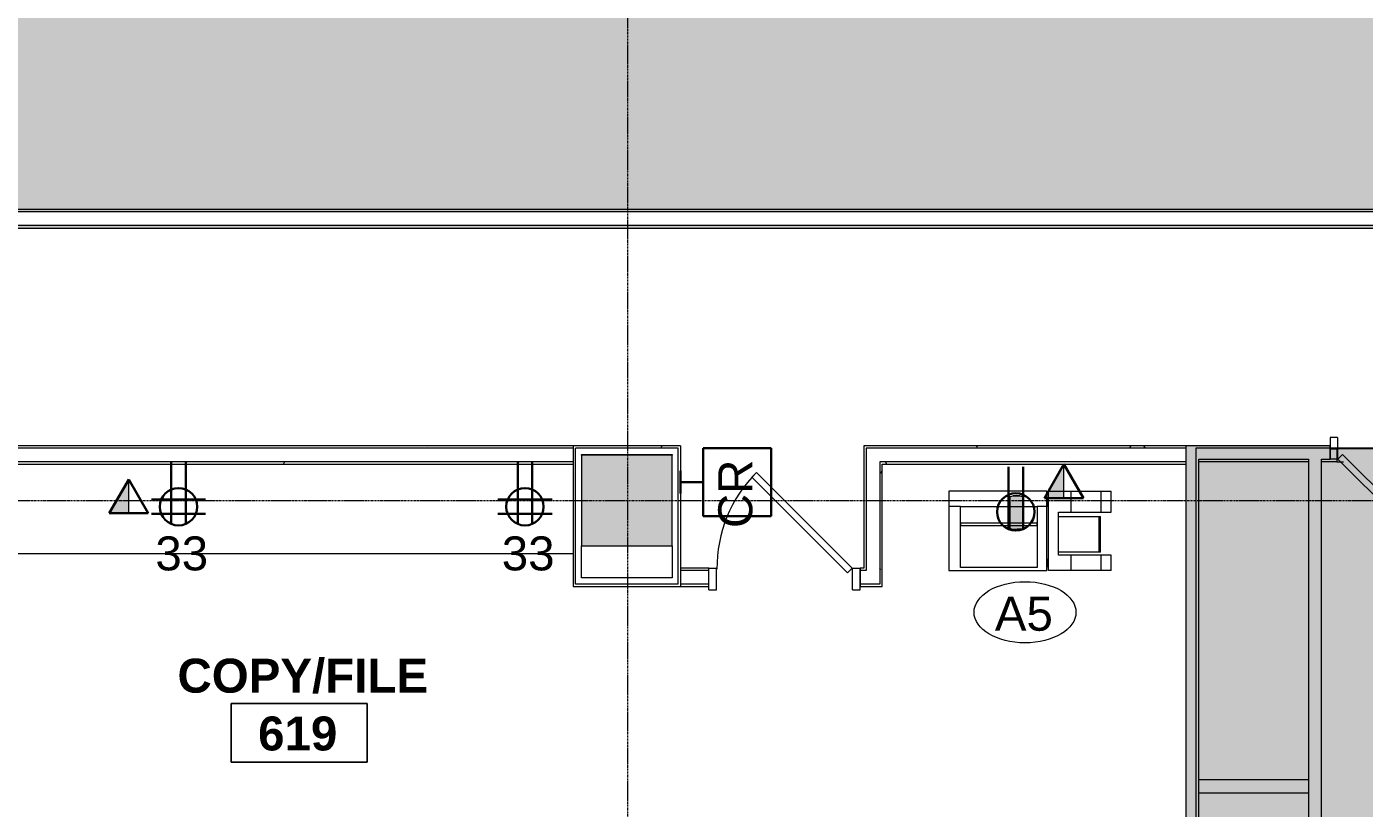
# Model space of a CAD drawing. Header units: inches. Extents: x 2468 to 4886, y -16 to 1381.
# Drawn here: x 3333.1 to 3687.3, y 738.6 to 945.7 of the extents above; entities that cross this region are included whole.
import ezdxf

# ---------------------------------------------------------------- set-up
doc = ezdxf.new("R2010")
doc.units = ezdxf.units.IN
doc.header["$MEASUREMENT"] = 0
doc.linetypes.add('Grid Line 1_2_', pattern=[0.875, 0.5, -0.125, 0.125, -0.125])
for name, color, linetype, lineweight in [('7200-WISCONSIN-AVE-6TH-FLOOR-031418_dwg', 8, 'Continuous', 9), ('A-ANNO-NOTE', 131, 'Continuous', 30), ('A-AREA-IDEN', 2, 'Continuous', 9), ('A-DETL-GENF', 92, 'Continuous', 9), ('A-DETL-THIN', 151, 'Continuous', 9), ('A-DOOR', 31, 'Continuous', 13), ('A-DOOR-FRAM', 31, 'Continuous', 20), ('A-WALL', 113, 'Continuous', 13), ('A-WALL-PATT', 111, 'Continuous', 13), ('Bb-col', 7, 'Continuous', 9), ('Bb-cor', 7, 'Continuous', 9), ('I-WALL', 2, 'Continuous', 13), ('Propidex Polylines', 7, 'Continuous', 9), ('Q-CASE', 31, 'Continuous', 13), ('Q-SPCQ', 91, 'Continuous', 9), ('Q-SPCQ-IDEN', 132, 'Continuous', 9), ('S-COLS', 52, 'Continuous', 13), ('S-GRID', 1, 'Continuous', 9)]:
    doc.layers.add(name, color=color, linetype=linetype, lineweight=lineweight)
doc.styles.add('Arial', font='arial.ttf', dxfattribs={"height": 9})
doc.styles.add('Swis721 Lt BT', font='swissl.ttf', dxfattribs={"height": 9})
doc.styles.add('Swis721 Lt BT_B', font='', dxfattribs={"height": 9})
doc.styles.get('Swis721 Lt BT_B').set_extended_font_data('Swis721 Lt BT', bold=True)
pattern_1 = [(0, (0, 0), (30.72, 7.68), [1.267, -21.773, 1.267, -21.773, -122.88]), (0, (0, 0), (30.72, 7.68), [-46.08, 1.267, -44.813, 1.267, -21.773, -53.76]), (0, (0, 0), (30.72, 7.68), [-115.2, 1.267, -14.093, 1.267, -37.133]), (120, (11.52, 3.84), (-22.011075, 22.7643), [1.267, -21.773, 1.267, -21.773, -122.88]), (120, (11.52, 3.84), (-22.011075, 22.7643), [-46.08, 1.267, -44.813, 1.267, -21.773, -53.76]), (120, (11.52, 3.84), (-22.011075, 22.7643), [-115.2, 1.267, -14.093, 1.267, -37.133]), (240, (15.36, 19.2), (-8.708925, -30.4443), [1.267, -21.773, 1.267, -21.773, -122.88]), (240, (15.36, 19.2), (-8.708925, -30.4443), [-46.08, 1.267, -44.813, 1.267, -21.773, -53.76]), (240, (15.36, 19.2), (-8.708925, -30.4443), [-115.2, 1.267, -14.093, 1.267, -37.133])]

# ---------------------------------------------------------------- blocks, each defined once
blk = doc.blocks.new('Concrete-Rectangular-Column - 24 x 24-4901126-6TH FLOOR POWER _ SIGNAL')
at = {"layer": 'S-COLS', "lineweight": 9}
blk.add_hatch(color=7, dxfattribs=at).paths.add_polyline_path([(-12, -12), (12, -12), (12, 12), (-12, 12), (-12, 8.85)], flags=0)
at = {"layer": 'S-COLS', "color": 8, "lineweight": 20}
for p, q in [((12, 12), (-12, 12)), ((-12, 12), (-12, -12)), ((12, -12), (12, 12)), ((-12, -12), (12, -12))]:
    blk.add_line(p, q, dxfattribs=at)
blk = doc.blocks.new('Single Flush - OTJ_SOLIDFLUSH_ALUM-6443499-6TH FLOOR POWER _ SIGNAL')
at = {"layer": 'A-DOOR', "lineweight": 20}
for p, q in [((-7.42, 27.76), (-8.65, 26.52)), ((-8.65, 26.52), (16.67, 1.2)), ((17.91, 2.44), (-7.42, 27.76)), ((16.67, 1.2), (17.91, 2.44))]:
    blk.add_line(p, q, dxfattribs=at)
at = {"layer": 'A-DOOR', "lineweight": 9}
blk.add_arc((17.91, 2.44), 35.81, 135, 180.5, dxfattribs=at)
at = {"layer": 'A-DOOR-FRAM'}
for p, q in [((-20, -3.31), (-20, 2.44)), ((-20, 2.44), (-18, 2.44)), ((-18, -3.31), (-18, 2.44)), ((18, -3.31), (18, 2.44)), ((18, 2.44), (20, 2.44)), ((20, -3.31), (20, 2.44)), ((-20, -3.31), (-18, -3.31)), ((18, -3.31), (20, -3.31))]:
    blk.add_line(p, q, dxfattribs=at)
blk = doc.blocks.new('A-Copier-Floor - A-Copier-Floor-4036613-6TH FLOOR POWER _ SIGNAL')
at = {"layer": 'Q-SPCQ'}
for p, q in [((-30.09, 11.47), (-27.49, 11.47)), ((-30.09, 11.47), (-30.09, 7.47)), ((-27.49, 11.47), (-19.49, 11.47)), ((-27.49, 11.47), (-27.49, 7.47)), ((-19.49, 11.47), (-13.49, 11.47)), ((-19.49, 11.47), (-19.49, 7.47)), ((-13.49, 11.47), (-13.49, -9.53)), ((12.91, 11.47), (-13.09, 11.47)), ((-13.09, 11.47), (-13.09, -5.51)), ((-10.52, -5.51), (-10.52, 10.67)), ((-10.52, 10.67), (9.82, 10.67)), ((9.82, 10.67), (9.82, -5.51)), ((12.91, -5.51), (12.91, 11.47)), ((-30.09, 7.47), (-27.49, 7.47)), ((-27.49, 7.47), (-19.49, 7.47)), ((-19.49, 7.47), (-16.13, 7.47)), ((-16.13, 7.47), (-16.13, -3.97)), ((-13.29, 10.49), (-13.29, 8.47)), ((-13.29, 10.49), (-13.1, 10.49)), ((-13.1, 8.47), (-13.29, 8.47)), ((-27.26, 6.6), (-26.84, 6.6)), ((-27.26, 6.6), (-27.26, -2.84)), ((-26.84, 6.6), (-16.13, 6.6)), ((-26.84, -2.84), (-26.84, 6.6)), ((-26.84, -2.84), (-27.26, -2.84)), ((-16.13, -2.84), (-26.84, -2.84)), ((9.82, -0.4), (-10.52, -0.4)), ((-10.52, -0.4), (-10.52, -1.03)), ((-10.52, -1.03), (9.82, -1.03)), ((9.82, -1.03), (9.82, -0.4)), ((-27.49, -3.97), (-30.09, -3.97)), ((-30.09, -3.97), (-30.09, -9.53)), ((-19.49, -3.97), (-27.49, -3.97)), ((-27.49, -3.97), (-27.49, -9.53)), ((-16.13, -3.97), (-19.49, -3.97)), ((-19.49, -3.97), (-19.49, -9.53)), ((-13.29, -5.51), (-13.29, -7.53)), ((-13.29, -5.51), (-13.1, -5.51)), ((-13.09, -5.51), (-10.52, -5.51)), ((-13.09, -5.51), (-13.09, -9.53)), ((9.82, -5.51), (-10.52, -5.51)), ((9.82, -5.51), (12.91, -5.51)), ((12.91, -9.53), (12.91, -5.51)), ((-27.49, -9.53), (-30.09, -9.53)), ((-19.49, -9.53), (-27.49, -9.53)), ((-13.49, -9.53), (-19.49, -9.53)), ((-13.1, -7.53), (-13.29, -7.53)), ((-13.09, -9.53), (12.91, -9.53))]:
    blk.add_line(p, q, dxfattribs=at)
blk = doc.blocks.new('C-Counter Top - ADJ HEIGHT-6442588-6TH FLOOR POWER _ SIGNAL')
at = {"layer": 'Q-CASE', "lineweight": 9}
for p, q in [((-47.26, -25), (-13.62, -25)), ((13.94, -25), (164.24, -25))]:
    blk.add_line(p, q, dxfattribs=at)
blk = doc.blocks.new('Single Flush - OTJ_SOLIDFLUSH_ALUM-6345622-6TH FLOOR POWER _ SIGNAL')
at = {"layer": 'A-DOOR', "color": 8, "lineweight": 20}
for p, q in [((-7.42, 27.07), (-8.65, 25.84)), ((-8.65, 25.84), (16.67, 0.51)), ((17.91, 1.75), (-7.42, 27.07)), ((16.67, 0.51), (17.91, 1.75))]:
    blk.add_line(p, q, dxfattribs=at)
at = {"layer": 'A-DOOR', "lineweight": 9}
blk.add_arc((17.91, 1.75), 35.81, 135, 180.5, dxfattribs=at)
at = {"layer": 'A-DOOR-FRAM', "color": 8}
for p, q in [((-20, -4), (-20, 1.75)), ((-20, 1.75), (-18, 1.75)), ((-18, -4), (-18, 1.75)), ((18, -4), (18, 1.75)), ((18, 1.75), (20, 1.75)), ((20, -4), (20, 1.75)), ((-20, -4), (-18, -4)), ((18, -4), (20, -4))]:
    blk.add_line(p, q, dxfattribs=at)
blk = doc.blocks.new('7200-WISCONSIN-AVE-6TH-FLOOR-031418_dwg-5450642-6TH FLOOR POWER _ SIGNAL')
at = {"layer": 'Bb-col'}
blk.add_line((3504, 832.13), (3480, 832.13), dxfattribs=at)
at = {"layer": 'Bb-cor'}
for p, q in [((3672.5, 830.38), (3643.5, 830.38)), ((3680, 830.38), (3676, 830.38)), ((3672.5, 746.13), (3643.5, 746.13)), ((3672.5, 742.63), (3643.5, 742.63))]:
    blk.add_line(p, q, dxfattribs=at)
at = {"layer": 'Bb-cor', "flags": 128}
blk.add_lwpolyline([(3678.25, 833.88), (3680, 833.88), (3680, 830.38), (3681.8, 830.38)], dxfattribs=at)
at = {"layer": 'Propidex Polylines'}
blk.add_line((3718.25, 833.88), (3678.25, 833.88), dxfattribs=at)
blk = doc.blocks.new('Appliance_Specialty Equipment Tag - Standard-3515593-6TH FLOOR POWER _ SIGNAL')
at = {"layer": 'Q-SPCQ-IDEN'}
blk.add_ellipse((-0.0499, 0.0037), major_axis=(-0.1406, 0), ratio=0.600473, dxfattribs=at)
blk = doc.blocks.new('Room Tag - Room Name and Number-3379422-6TH FLOOR POWER _ SIGNAL')
at = {"layer": 'A-AREA-IDEN'}
for p, q in [((-0.1881, -0.1636), (-0.1881, -0.0018)), ((-0.1881, -0.0018), (0.1869, -0.0018)), ((0.1869, -0.0018), (-0.1881, -0.0018)), ((-0.1881, -0.0018), (-0.1881, -0.1636)), ((0.1869, -0.0018), (0.1869, -0.1636)), ((0.1869, -0.1636), (0.1869, -0.0018)), ((0.1869, -0.1636), (-0.1881, -0.1636)), ((-0.1881, -0.1636), (0.1869, -0.1636))]:
    blk.add_line(p, q, dxfattribs=at)

msp = doc.modelspace()

# ---------------------------------------------------------------- hatches: boundary and pattern name
at = {"layer": 'A-ANNO-NOTE', "lineweight": 9}
for points in [[(3607.75, 820.81), (3607.75, 829.74), (3602.59, 820.81), (3603.04, 820.81)], [(3360.06, 816.75), (3360.06, 825.68), (3354.91, 816.75)], [(3593.44, 812.79), (3593.77, 821.22), (3593.61, 821.16), (3593.55, 818.46)], [(3593.77, 812.67), (3593.77, 821.22), (3593.44, 812.79)], [(3593.44, 812.79), (3593.61, 821.16), (3593.44, 821.09), (3593.44, 818.46)], [(3596.76, 821.16), (3594.82, 821.43), (3593.77, 821.22)], [(3596.92, 812.79), (3596.76, 821.16), (3593.77, 821.22), (3594.8, 818.46)], [(3593.77, 812.67), (3596.92, 812.79), (3593.77, 821.22), (3593.77, 818.46)], [(3596.76, 821.16), (3595.27, 821.44), (3594.82, 821.43)], [(3596.76, 821.16), (3595.81, 821.4), (3595.27, 821.44)], [(3596.76, 821.16), (3596.25, 821.31), (3595.81, 821.4)], [(3596.92, 812.79), (3596.92, 821.09), (3596.76, 821.16), (3596.81, 818.46)], [(3594.56, 812.49), (3596.92, 812.79), (3593.77, 812.67)], [(3595.27, 812.44), (3596.92, 812.79), (3594.56, 812.49)], [(3595.27, 812.44), (3595.81, 812.49), (3596.76, 812.73)], [(3595.81, 812.49), (3596.25, 812.57), (3596.76, 812.73)]]:
    msp.add_hatch(color=256, dxfattribs=at).paths.add_polyline_path(points, flags=0)
at = {"layer": 'A-DETL-GENF'}
h = msp.add_hatch(color=9, dxfattribs=at)
h.paths.add_polyline_path([(3783.5, 691.12), (3829.75, 691.12), (3829.75, 712.12), (3783.5, 712.12), (3783.5, 709.01)], flags=0)
h.paths.add_polyline_path([(3839.7, 715.62), (3960.5, 715.62), (3960.5, 808.12), (3960, 808.12), (3960, 831.12), (3957.25, 831.12), (3957.25, 833.98), (3917.25, 833.98), (3917.25, 831.12), (3916, 831.12), (3916, 808.62), (3783.5, 808.62), (3783.5, 715.62), (3835.12, 715.62)], flags=0)
h.paths.add_polyline_path([(3780, 715.62), (3780, 831.12), (3744, 831.12), (3744, 808.12), (3720, 808.12), (3720, 831.12), (3718.25, 831.12), (3718.25, 833.98), (3678.25, 833.98), (3678.25, 831.12), (3676, 831.12), (3676, 715.62), (3776.06, 715.62)], flags=0)
h.paths.add_polyline_path([(3672.5, 715.62), (3672.5, 831.12), (3643.5, 831.12), (3643.5, 715.62)], flags=0)
h.paths.add_polyline_path([(3969.31, 766.13), (3982.75, 766.13), (3982.75, 808.12), (3964, 808.12), (3964, 766.13)], flags=0)
h.paths.add_polyline_path([(2815.72, 1310.42), (2809.11, 1330.21), (2811, 1330.85), (2817.62, 1311.05)], flags=0)
h.paths.add_polyline_path([(2662.35, 805.76), (2833.81, 865.19), (2817.01, 915.45), (2808.71, 912.67), (2787.78, 975.27), (2795.61, 977.89), (2771.67, 1049.52), (2757.94, 1044.93), (2750.33, 1067.69), (2773.1, 1075.3), (2780.7, 1052.54), (2776.41, 1051.1), (2801.46, 976.15), (2793.63, 973.54), (2812.34, 917.58), (2819.22, 919.88), (2837.85, 864.14), (2922.38, 892.4), (2921.3, 895.52), (2921.77, 895.69), (2903.61, 948.09), (2940.61, 960.46), (2946.33, 943.39), (2990.89, 958.29), (2982.89, 982.23), (2986.21, 983.34), (2986.92, 981.21), (3035.29, 997.38), (3034.02, 1001.17), (3037.82, 1002.44), (3036.55, 1006.23), (3040.34, 1007.5), (3028.3, 1043.54), (3024.5, 1042.29), (3023.23, 1046.07), (3019.44, 1044.8), (3018.17, 1048.59), (3012.48, 1046.69), (3011.37, 1050.01), (3045.52, 1061.42), (2993.52, 1216.96), (2845.1, 1167.35), (2876.96, 1072.03), (2919.16, 1086.14), (2939.29, 1025.91), (2968.69, 1035.74), (2973.53, 1021.28), (2970.21, 1020.17), (2966.48, 1031.31), (2929.08, 1018.81), (2927.97, 1022.13), (2930.76, 1023.06), (2912.53, 1077.6), (2868.9, 1063.01), (2887.13, 1008.48), (2895.72, 1011.35), (2896.83, 1008.03), (2884.92, 1004.05), (2834.67, 1154.37), (2833.37, 1153.94), (2826.91, 1173.26), (2846.23, 1179.72), (2836.84, 1207.82), (2848.69, 1211.78), (2857.89, 1184.28), (2938.5, 1211.22), (2906.8, 1306.07), (2826.19, 1279.12), (2835.38, 1251.61), (2823.52, 1247.65), (2803.89, 1306.46), (2815.72, 1310.42), (2824.92, 1282.91), (2905.53, 1309.86), (2897.68, 1333.34), (2810.17, 1333.34), (2810.92, 1331.08), (2809.03, 1330.45), (2808.06, 1333.34), (2661, 1333.34), (2670.13, 1306.03), (2658.28, 1302.07), (2649.08, 1329.57), (2560.85, 1300.08), (2592.56, 1205.24), (2680.78, 1234.73), (2671.59, 1262.24), (2683.45, 1266.2), (2703.1, 1207.4), (2691.25, 1203.43), (2682.05, 1230.94), (2593.82, 1201.45), (2625.53, 1106.6), (2713.76, 1136.1), (2704.56, 1163.6), (2716.42, 1167.56), (2725.81, 1139.47), (2745.11, 1145.92), (2751.57, 1126.59), (2751.21, 1126.48), (2763.58, 1089.49), (2758.84, 1087.9), (2742.83, 1135.8), (2576.39, 1080.16), (2605.71, 992.43), (2750.33, 1040.78), (2751.44, 1037.46), (2603.5, 988), (2506.5, 1278.2), (2552.5, 1293.58), (2553.61, 1290.26), (2510.93, 1275.99), (2574.8, 1084.9), (2617.47, 1099.17), (2616.04, 1103.43), (2622.21, 1105.49), (2546.04, 1333.34), (2499.16, 1333.34), (2499.16, 1306.46), (2495.66, 1306.46), (2495.66, 1333.34), (2470.57, 1333.34), (2470.57, 1306.46), (2484.96, 1306.46), (2588.65, 996.28), (2597.66, 999.29), (2660.71, 810.66)], flags=0)
h.paths.add_polyline_path([(3830.75, 812.12), (3885.5, 812.12), (3885.5, 831.12), (3872, 831.12), (3872, 833.98), (3797, 833.98), (3797, 831.12), (3783.5, 831.12), (3783.5, 812.12), (3829.54, 812.12)], flags=0)
h.paths.add_polyline_path([(3912.5, 812.12), (3912.5, 831.12), (3889, 831.12), (3889, 812.12)], flags=0)
h.paths.add_polyline_path([(3678.54, 896.62), (3714.46, 896.62), (3714.46, 1046.38), (3693.25, 1046.38), (3693.25, 1073.88), (3714.46, 1073.88), (3714.46, 1311.48), (3712, 1311.48), (3712, 1309.88), (3710, 1309.88), (3710, 1311.48), (3634, 1311.48), (3634, 1309.88), (3632, 1309.88), (3632, 1311.48), (3592, 1311.48), (3592, 1309.88), (3590, 1309.88), (3590, 1311.48), (3514, 1311.48), (3514, 1309.88), (3512, 1309.88), (3512, 1311.48), (3472, 1311.48), (3472, 1309.88), (3470, 1309.88), (3470, 1311.48), (3394, 1311.48), (3394, 1309.88), (3392, 1309.88), (3392, 1311.48), (3352, 1311.48), (3352, 1309.88), (3350, 1309.88), (3350, 1311.48), (3274, 1311.48), (3274, 1309.88), (3272, 1309.88), (3272, 1311.48), (3232, 1311.48), (3232, 1309.88), (3230, 1309.88), (3230, 1311.48), (3154, 1311.48), (3154, 1309.88), (3152, 1309.88), (3152, 1311.48), (3112, 1311.48), (3112, 1309.88), (3110, 1309.88), (3110, 1311.48), (3034, 1311.48), (3034, 1309.88), (3032, 1309.88), (3032, 1307.13), (2992.74, 1307.13), (2992.74, 1311.48), (2975.11, 1311.48), (3002.76, 1228.75), (2949.18, 1210.84), (2951.16, 1204.91), (2994.79, 1219.49), (3047.41, 1062.06), (3050.26, 1063.01), (3011, 1180.45), (3011, 1285.62), (3013, 1285.62), (3013, 1180.77), (3071.49, 1005.79), (2988.03, 977.89), (2998.69, 946.01), (2917.44, 918.86), (2925.15, 896.62), (3527.55, 896.62)], flags=0)
h.paths.add_polyline_path([(2917.41, 918.96), (2918.1, 919.19), (2939.36, 929.99), (2916.26, 922.27)], flags=0)
h.paths.add_polyline_path([(2915.93, 923.23), (2942.21, 932.01), (2934.61, 954.76), (2908.07, 945.89), (2908.46, 944.78)], flags=0)
h.paths.add_polyline_path([(2945.53, 933.12), (2946.01, 933.28), (2944.47, 937.89), (2943.99, 937.73)], flags=0)
h.paths.add_polyline_path([(2949.33, 934.39), (2993.9, 949.29), (2992.36, 953.9), (2947.79, 939), (2949.14, 934.95)], flags=0)
h.paths.add_polyline_path([(2942.53, 942.12), (2943, 942.28), (2938.4, 956.03), (2937.93, 955.87), (2942.21, 943.05)], flags=0)
h.paths.add_polyline_path([(3037.19, 998.01), (3068.49, 1008.47), (3051.21, 1060.16), (3050.73, 1060), (3058.34, 1037.24), (3035.58, 1029.63), (3027.97, 1052.39), (3019.91, 1049.7), (3020.7, 1047.33), (3024.5, 1048.6), (3025.76, 1044.8), (3029.56, 1046.07), (3042.87, 1006.24), (3039.08, 1004.97), (3040.34, 1001.17), (3036.55, 999.91), (3037.15, 998.14)], flags=0)
h.paths.add_polyline_path([(3240, 1048.12), (3240, 1072.12), (3264, 1072.12), (3264, 1048.12)], flags=0)
h.paths.add_polyline_path([(3714.46, 1049.38), (3714.46, 1070.88), (3696.25, 1070.88), (3696.25, 1049.38)], flags=0)
h.paths.add_polyline_path([(3484.88, 1050.25), (3484.88, 1064.25), (3499.63, 1064.25), (3499.63, 1050.25)], flags=0)
h.paths.add_polyline_path([(3505.94, 1050.25), (3505.94, 1064.25), (3520.69, 1064.25), (3520.69, 1050.25)], flags=0)
h.paths.add_polyline_path([(2865.58, 1068.23), (2875.06, 1071.4), (2842.56, 1168.61), (2849.2, 1170.83), (2847.3, 1176.52), (2831.18, 1171.13), (2864.52, 1071.4)], flags=0)
h.paths.add_polyline_path([(2727.51, 1134.37), (2741.72, 1139.12), (2741.56, 1139.59), (2727.35, 1134.84)], flags=0)
h.paths.add_polyline_path([(2726.42, 1138.35), (2742.56, 1143.75), (2734.17, 1141.6), (2726.22, 1138.94), (2726.25, 1138.86)], flags=0)
h.paths.add_polyline_path([(2702.67, 1162.97), (2696.05, 1182.77), (2697.94, 1183.4), (2704.56, 1163.6)], flags=0)
h.paths.add_polyline_path([(2695.97, 1183), (2689.35, 1202.8), (2691.25, 1203.43), (2697.86, 1183.64), (2696.05, 1183.03)], flags=0)
h.paths.add_polyline_path([(2848.69, 1211.78), (2842.08, 1231.58), (2843.97, 1232.21), (2850.59, 1212.41), (2849.2, 1211.95)], flags=0)
h.paths.add_polyline_path([(2941.82, 1212.33), (2998.25, 1231.2), (2964.11, 1333.34), (2901.37, 1333.34), (2941.13, 1214.39)], flags=0)
h.paths.add_polyline_path([(2842, 1231.82), (2835.38, 1251.61), (2837.28, 1252.25), (2843.89, 1232.45), (2842.08, 1231.84)], flags=0)
h.paths.add_polyline_path([(2669.69, 1261.6), (2663.08, 1281.4), (2664.97, 1282.03), (2671.59, 1262.24)], flags=0)
h.paths.add_polyline_path([(2663, 1281.64), (2656.38, 1301.44), (2658.28, 1302.07), (2664.89, 1282.27), (2663.08, 1281.66)], flags=0)
h.paths.add_polyline_path([(3484.88, 1293.13), (3484.87, 1293.13), (3484.88, 1307.13), (3499.62, 1307.13), (3499.62, 1293.13)], flags=0)
h.paths.add_polyline_path([(3244.62, 1293.13), (3244.62, 1307.13), (3259.37, 1307.13), (3259.37, 1293.13)], flags=0)
h.paths.add_polyline_path([(3011, 1293.13), (3004.37, 1293.13), (3004.37, 1307.13), (3019.12, 1307.13), (3019.12, 1293.13), (3013, 1293.13)], flags=0)
h.paths.add_polyline_path([(2559.58, 1303.87), (2647.74, 1333.34), (2549.73, 1333.34), (2558.72, 1306.46)], flags=0)
at = {"layer": 'A-WALL-PATT', "lineweight": 9}
h = msp.add_hatch(dxfattribs=at)
h.set_pattern_fill('FP_1', color=256, style=0, pattern_type=2)
h.set_pattern_definition(pattern_1)
h.paths.add_polyline_path([(4012.67, 896.61), (4012.67, 897.23), (4011.8, 897.23), (4011.8, 896.61)], flags=0)
h.paths.add_polyline_path([(3266.25, 896.61), (3715.23, 896.61), (3715.23, 897.23), (3113.05, 897.23), (3113.05, 896.61), (3225.55, 896.61)], flags=0)
h.paths.add_polyline_path([(3833.51, 896.61), (3971.8, 896.61), (3971.8, 897.23), (3718.86, 897.23), (3718.86, 896.61), (3829.54, 896.61)], flags=0)
h.paths.add_polyline_path([(2971.42, 896.61), (3073.05, 896.62), (3073.05, 897.23), (2924.94, 897.23), (2925.15, 896.61), (2952.37, 896.61)], flags=0)
h = msp.add_hatch(dxfattribs=at)
h.set_pattern_fill('FP_1', color=256, style=0, pattern_type=2)
h.set_pattern_definition(pattern_1)
h.paths.add_polyline_path([(4012.67, 892.36), (4012.67, 892.98), (4011.8, 892.98), (4011.8, 892.36)], flags=0)
h.paths.add_polyline_path([(3113.05, 892.36), (3971.8, 892.36), (3971.8, 892.98), (3113.05, 892.98)], flags=0)
h.paths.add_polyline_path([(3073.05, 892.36), (3073.05, 892.98), (2926.41, 892.98), (2926.63, 892.36), (2952.37, 892.36)], flags=0)
h = msp.add_hatch(dxfattribs=at)
h.set_pattern_fill('FP_1', color=256, style=0, pattern_type=2)
h.set_pattern_definition(pattern_1)
h.paths.add_polyline_path([(2951.74, 833.99), (3477.75, 833.99), (3477.75, 834.62), (2951.74, 834.62), (2951.74, 834.01)], flags=0)
h = msp.add_hatch(dxfattribs=at)
h.set_pattern_fill('FP_1', color=256, style=0, pattern_type=2)
h.set_pattern_definition(pattern_1)
h.paths.add_polyline_path([(3480, 833.99), (3505.62, 833.99), (3505.61, 834.62), (3477.75, 834.62), (3477.75, 833.99), (3478.37, 833.99)], flags=0)
h = msp.add_hatch(dxfattribs=at)
h.set_pattern_fill('FP_1', color=256, style=0, pattern_type=2)
h.set_pattern_definition(pattern_1)
h.paths.add_polyline_path([(3559.62, 833.99), (3640, 833.99), (3640, 834.62), (3555.37, 834.62), (3555.37, 833.99), (3559, 833.99)], flags=0)
for points in [[(3640, 712.12), (3643.5, 712.12), (3643.5, 834.62), (3640, 834.62), (3640, 744.91)], [(3676, 715.62), (3676, 831.12), (3672.5, 831.12), (3672.5, 715.62)]]:
    msp.add_hatch(color=7, dxfattribs=at).paths.add_polyline_path(points, flags=0)
h = msp.add_hatch(color=7, dxfattribs=at)
h.paths.add_polyline_path([(3986.25, 831.12), (3986.25, 834.62), (3957.25, 834.62), (3957.25, 831.12), (3960, 831.12), (3960, 832.12), (3984, 832.12), (3984, 831.12)], flags=0)
h.paths.add_polyline_path([(3917.25, 831.12), (3917.25, 834.62), (3872, 834.62), (3872, 831.12), (3916, 831.12)], flags=0)
h.paths.add_polyline_path([(3718.86, 831.12), (3720, 831.12), (3720, 832.12), (3744, 832.12), (3744, 831.12), (3797, 831.12), (3797, 834.62), (3718.25, 834.62), (3718.25, 831.12)], flags=0)
h.paths.add_polyline_path([(3676, 831.12), (3678.25, 831.12), (3678.25, 834.62), (3643.5, 834.62), (3643.5, 831.12), (3672.5, 831.12)], flags=0)
h = msp.add_hatch(dxfattribs=at)
h.set_pattern_fill('FP_1', color=256, style=0, pattern_type=2)
h.set_pattern_definition(pattern_1)
h.paths.add_polyline_path([(3266.25, 829.74), (3477.75, 829.74), (3477.75, 830.37), (3265.62, 830.37), (3265.62, 829.74)], flags=0)
h.paths.add_polyline_path([(3150.05, 829.74), (3197.37, 829.74), (3197.37, 830.37), (3127.25, 830.37), (3127.25, 829.74), (3131.18, 829.74)], flags=0)
h.paths.add_polyline_path([(3223, 829.74), (3240, 829.74), (3240, 830.37), (3223, 830.37), (3223, 829.97)], flags=0)
h.paths.add_polyline_path([(3112.3, 829.74), (3122.46, 829.74), (3122.46, 830.37), (3024, 830.37), (3024, 829.74), (3074.55, 829.74)], flags=0)
h.paths.add_polyline_path([(3123.62, 829.74), (3123.62, 830.37), (3123, 830.37), (3123, 829.74)], flags=0)
h.paths.add_polyline_path([(2956.62, 829.74), (3000, 829.74), (3000, 830.37), (2955.99, 830.37), (2955.99, 829.74)], flags=0)
h = msp.add_hatch(dxfattribs=at)
h.set_pattern_fill('FP_1', color=256, style=0, pattern_type=2)
h.set_pattern_definition(pattern_1)
h.paths.add_polyline_path([(3559, 797.99), (3559.62, 797.99), (3559.62, 830.37), (3559, 830.37), (3559, 801.62)], flags=0)
h = msp.add_hatch(dxfattribs=at)
h.set_pattern_fill('FP_1', color=256, style=0, pattern_type=2)
h.set_pattern_definition(pattern_1)
h.paths.add_polyline_path([(3559.62, 829.74), (3640, 829.74), (3640, 830.37), (3559.62, 830.37)], flags=0)

# ---------------------------------------------------------------- linework, layer by layer
at = {"layer": 'A-ANNO-NOTE'}
for p, q in [((3512.25, 834), (3512.25, 816)), ((3530.25, 834), (3512.25, 834)), ((3530.25, 816), (3530.25, 834)), ((3371.34, 830.46), (3371.34, 813.94)), ((3375.17, 830.46), (3375.17, 813.94)), ((3463.09, 830.46), (3463.09, 813.94)), ((3466.92, 830.46), (3466.92, 813.94)), ((3593.09, 829.09), (3593.09, 812.56)), ((3596.92, 829.09), (3596.92, 812.56)), ((3607.75, 829.74), (3602.59, 820.81)), ((3607.75, 829.74), (3612.91, 820.81)), ((3360.06, 825.68), (3354.91, 816.75)), ((3360.06, 825.68), (3365.22, 816.75)), ((3506.25, 822), (3506.25, 828)), ((3506.25, 825), (3512.25, 825)), ((3380.43, 820.42), (3366.08, 820.42)), ((3472.18, 820.42), (3457.83, 820.42)), ((3612.91, 820.81), (3602.59, 820.81)), ((3365.22, 816.75), (3354.91, 816.75)), ((3380.43, 816.59), (3366.08, 816.59)), ((3472.18, 816.59), (3457.83, 816.59)), ((3512.25, 816), (3530.25, 816))]:
    msp.add_line(p, q, dxfattribs=at)
at = {"layer": 'A-ANNO-NOTE', "lineweight": 9}
for p, q in [((3607.75, 829.74), (3602.59, 820.81)), ((3607.75, 820.81), (3607.75, 829.74)), ((3360.06, 825.68), (3354.91, 816.75)), ((3360.06, 816.75), (3360.06, 825.68)), ((3593.44, 821.09), (3593.44, 812.79)), ((3596.92, 812.79), (3596.92, 821.09)), ((3602.59, 820.81), (3607.75, 820.81)), ((3354.91, 816.75), (3360.06, 816.75))]:
    msp.add_line(p, q, dxfattribs=at)
at = {"layer": 'A-ANNO-NOTE'}
for centre in [(3373.26, 818.5), (3465.01, 818.5), (3595.01, 817.13)]:
    msp.add_circle(centre, 4.95, dxfattribs=at)
at = {"layer": 'A-ANNO-NOTE', "lineweight": 9}
for start, end in [(67.2244, 112.7756), (247.2244, 292.7756)]:
    msp.add_arc((3595.18, 816.94), 4.5, start, end, dxfattribs=at)
at = {"layer": 'A-DETL-THIN'}
for p, q in [((3642.66, 833.98), (3642.66, 712.12)), ((3983.54, 833.98), (3642.66, 833.98))]:
    msp.add_line(p, q, dxfattribs=at)
at = {"layer": 'A-WALL'}
for p, q in [((3715.23, 896.61), (3113.05, 896.61)), ((3971.8, 892.98), (3113.05, 892.98)), ((3477.75, 833.99), (2952.37, 833.99)), ((3478.37, 797.99), (3478.37, 833.99)), ((3505.62, 833.99), (3478.37, 833.99)), ((3505.62, 797.99), (3505.62, 833.99)), ((3555.37, 833.99), (3555.37, 801.62)), ((3640, 833.99), (3555.37, 833.99)), ((3477.75, 830.37), (3265.62, 830.37)), ((3559, 830.37), (3559, 797.99)), ((3640, 830.37), (3559, 830.37)), ((3513.75, 801.62), (3506.25, 801.62)), ((3555.37, 801.62), (3553.75, 801.62)), ((3505.62, 797.99), (3478.37, 797.99)), ((3513.75, 797.99), (3506.25, 797.99)), ((3559, 797.99), (3553.75, 797.99))]:
    msp.add_line(p, q, dxfattribs=at)
at = {"layer": 'I-WALL'}
for p, q in [((3714.61, 897.23), (3113.05, 897.23)), ((3113.05, 892.36), (3971.8, 892.36)), ((3506.25, 834.62), (2951.74, 834.62)), ((3477.75, 834.62), (3477.75, 797.37)), ((3506.25, 834.62), (3506.25, 797.37)), ((3554.75, 834.62), (3554.75, 802.24)), ((3640, 834.62), (3554.75, 834.62)), ((3266.25, 829.74), (3477.75, 829.74)), ((3480, 832.12), (3480, 832.37)), ((3480, 832.37), (3504, 832.37)), ((3504, 832.37), (3504, 832.12)), ((3559.62, 797.37), (3559.62, 829.74)), ((3559.62, 829.74), (3640, 829.74)), ((3480, 799.62), (3480, 808.12)), ((3504, 808.12), (3504, 799.62)), ((3513.75, 802.24), (3506.25, 802.24)), ((3513.75, 797.37), (3513.75, 802.24)), ((3554.75, 802.24), (3553.75, 802.24)), ((3553.75, 802.24), (3553.75, 797.37)), ((3477.75, 797.37), (3513.75, 797.37)), ((3504, 799.62), (3480, 799.62)), ((3553.75, 797.37), (3559.62, 797.37))]:
    msp.add_line(p, q, dxfattribs=at)
at = {"layer": 'I-WALL', "color": 8, "lineweight": 20}
for p, q in [((3640, 834.62), (3640, 712.12)), ((3678.25, 834.62), (3640, 834.62)), ((3678.25, 831.12), (3678.25, 834.62)), ((3643.5, 715.62), (3643.5, 831.12)), ((3643.5, 831.12), (3672.5, 831.12)), ((3672.5, 831.12), (3672.5, 715.62)), ((3676, 715.62), (3676, 831.12)), ((3676, 831.12), (3678.25, 831.12))]:
    msp.add_line(p, q, dxfattribs=at)
at = {"layer": 'S-GRID', "linetype": 'Grid Line 1_2_'}
for p, q in [((3492.25, -16.1), (3492.25, 1356.78)), ((2467.88, 820.12), (4862.49, 820.12))]:
    msp.add_line(p, q, dxfattribs=at)

# ---------------------------------------------------------------- block references
at = {"layer": '7200-WISCONSIN-AVE-6TH-FLOOR-031418_dwg', "color": 7}
msp.add_blockref('7200-WISCONSIN-AVE-6TH-FLOOR-031418_dwg-5450642-6TH FLOOR POWER _ SIGNAL', (0, 0), dxfattribs=at)
msp.add_blockref('7200-WISCONSIN-AVE-6TH-FLOOR-031418_dwg-5450642-6TH FLOOR POWER _ SIGNAL', (0, 0), dxfattribs=at)
msp.add_blockref('7200-WISCONSIN-AVE-6TH-FLOOR-031418_dwg-5450642-6TH FLOOR POWER _ SIGNAL', (0, 0), dxfattribs=at)
at = {"layer": 'A-AREA-IDEN', "xscale": 95.99999999999994, "yscale": 95.99999999999994, "zscale": 95.99999999999994}
msp.add_blockref('Room Tag - Room Name and Number-3379422-6TH FLOOR POWER _ SIGNAL', (3405.24, 766.52), dxfattribs=at)
at = {"layer": 'A-DOOR', "rotation": 180}
msp.add_blockref('Single Flush - OTJ_SOLIDFLUSH_ALUM-6345622-6TH FLOOR POWER _ SIGNAL', (3698.25, 832.87), dxfattribs=at)
at = {"layer": 'A-DOOR'}
msp.add_blockref('Single Flush - OTJ_SOLIDFLUSH_ALUM-6443499-6TH FLOOR POWER _ SIGNAL', (3533.75, 799.81), dxfattribs=at)
at = {"layer": 'Q-CASE', "lineweight": 9}
msp.add_blockref('C-Counter Top - ADJ HEIGHT-6442588-6TH FLOOR POWER _ SIGNAL', (3313.51, 831.12), dxfattribs=at)
at = {"layer": 'Q-SPCQ', "rotation": 180}
msp.add_blockref('A-Copier-Floor - A-Copier-Floor-4036613-6TH FLOOR POWER _ SIGNAL', (3590.16, 813.09), dxfattribs=at)
at = {"layer": 'Q-SPCQ-IDEN', "xscale": 95.99999999999994, "yscale": 95.99999999999994, "zscale": 95.99999999999994}
msp.add_blockref('Appliance_Specialty Equipment Tag - Standard-3515593-6TH FLOOR POWER _ SIGNAL', (3602.24, 790.18), dxfattribs=at)
at = {"layer": 'S-COLS', "lineweight": 9}
msp.add_blockref('Concrete-Rectangular-Column - 24 x 24-4901126-6TH FLOOR POWER _ SIGNAL', (3492, 820.12), dxfattribs=at)

# ---------------------------------------------------------------- texts
at = {"layer": 'A-ANNO-NOTE', "lineweight": 9, "insert": (3516.22, 812.84), "char_height": 9, "width": 20.604, "attachment_point": 1, "rotation": 90, "style": 'Swis721 Lt BT'}
msp.add_mtext('CR', dxfattribs=at)
at = {"layer": 'A-ANNO-NOTE', "lineweight": 9, "char_height": 9, "width": 16.362, "attachment_point": 1, "style": 'Swis721 Lt BT'}
for insert in [(3367.12, 810.63), (3458.87, 810.63)]:
    msp.add_mtext('33', dxfattribs=dict(at, insert=insert))
at = {"layer": 'A-AREA-IDEN', "char_height": 9, "attachment_point": 1, "style": 'Swis721 Lt BT_B'}
for s, insert, width in [('COPY/FILE', (3372.99, 778.23), 77.871), ('619', (3394.34, 762.91), 25.452)]:
    msp.add_mtext(s, dxfattribs=dict(at, insert=insert, width=width))
at = {"layer": 'Q-SPCQ-IDEN', "insert": (3589.46, 794.64), "char_height": 9, "width": 18.786, "attachment_point": 1, "style": 'Arial'}
msp.add_mtext('A5', dxfattribs=at)

doc.saveas('drawing.dxf')
